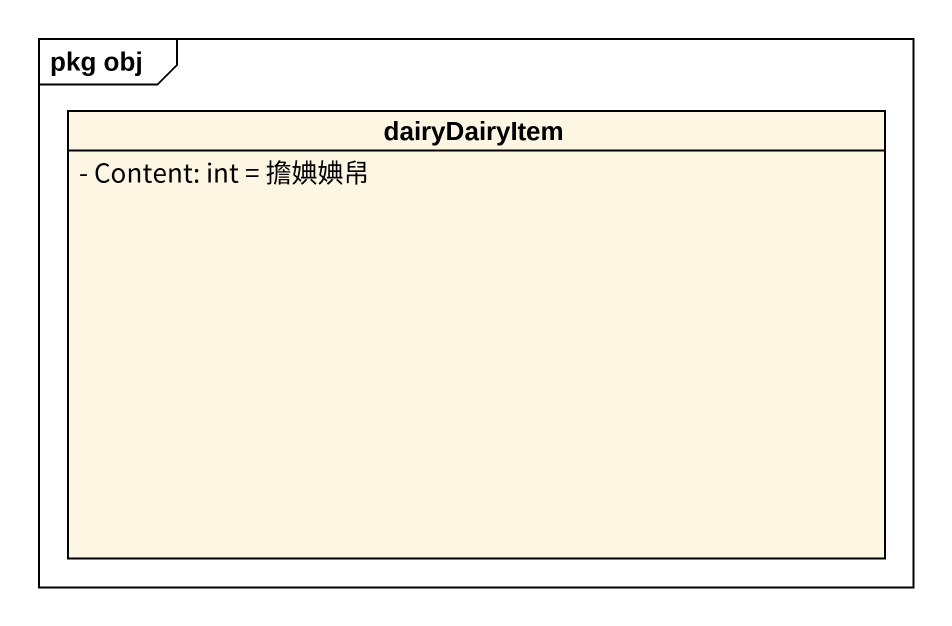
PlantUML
@startuml
mainframe pkg obj
hide circle
hide empty members
skinparam classAttributeIconSize 0
class dairyDairyItem {
  - Content: int = 擔婰婰帠
}
@enduml
